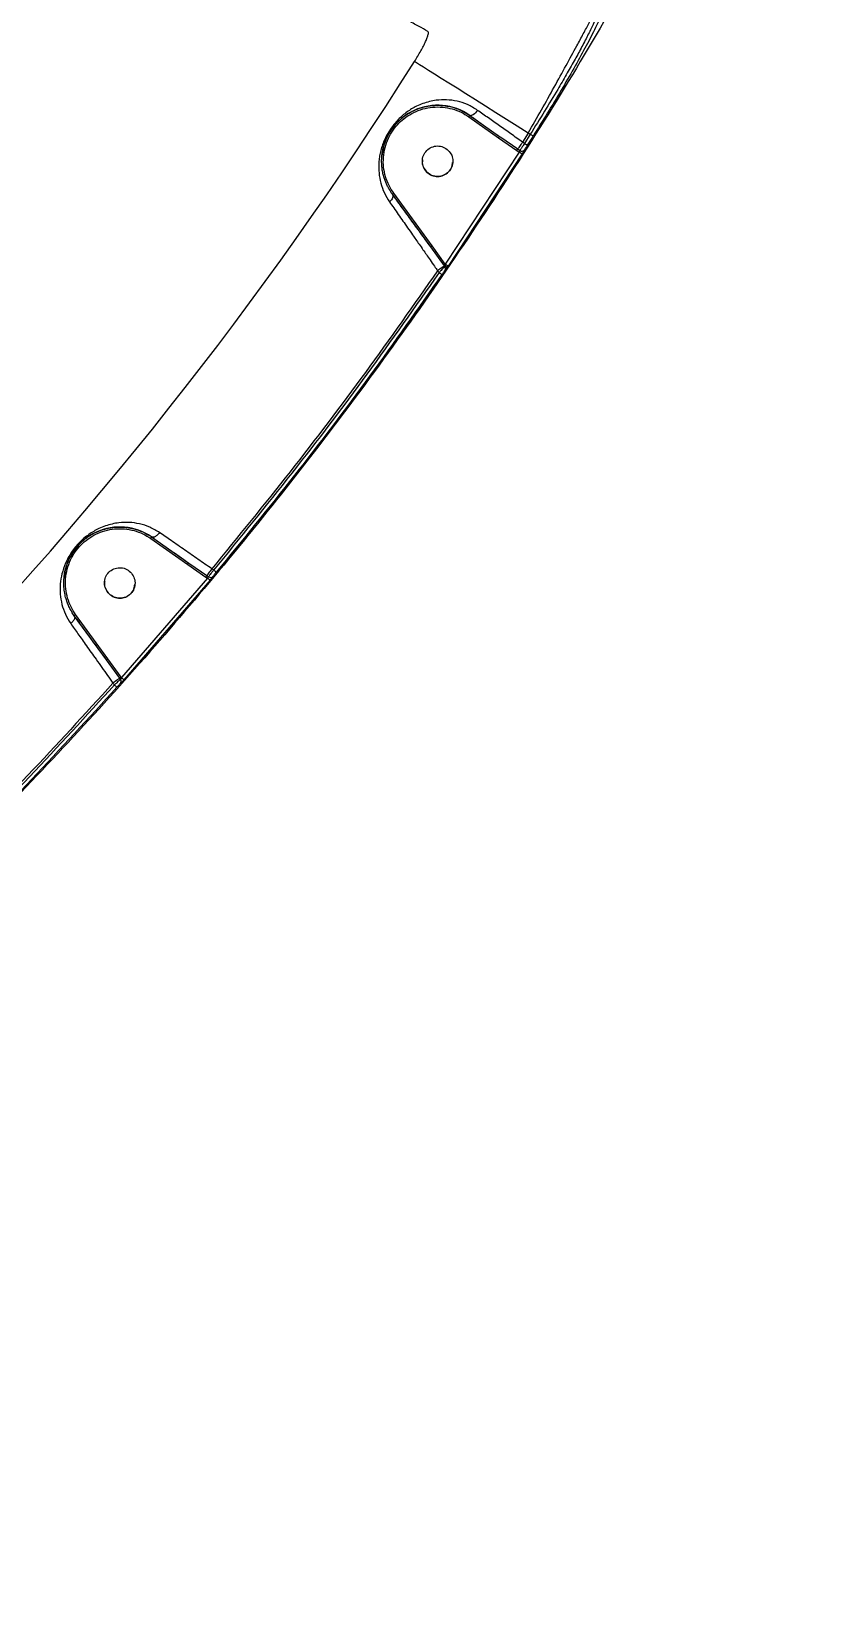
# Model space of a CAD drawing. Header units: millimetres. Extents: x -5713 to 5719, y -6024 to 5481.
# Drawn here: x 2044.4 to 2279.6, y 352.9 to 815.4 of the extents above; entities that cross this region are included whole.
import ezdxf

# ---------------------------------------------------------------- set-up
doc = ezdxf.new("R2010")
doc.units = ezdxf.units.MM
for name, color, linetype in [('DIKOM_ОБЪЕКТ', 7, 'Continuous'), ('DIKOM_РАЗМЕР_ЗОНА', 7, 'Continuous'), ('DIKOM_РАЗМЕР_ОБЪЕКТА', 7, 'Continuous')]:
    doc.layers.add(name, color=color, linetype=linetype)
doc.styles.add('style1', font='arial.ttf', dxfattribs={"width": 0.8})
doc.dimstyles.new('1-50', dxfattribs={"dimtxt": 300, "dimasz": 200, "dimexe": 100, "dimexo": 0, "dimgap": 100, "dimtad": 1, "dimdec": 0, "dimtxsty": 'style1', "dimcen": 0, "dimclrd": 7, "dimclre": 7, "dimadec": 1, "dimazin": 2, "dimtfac": 1, "dimtdec": 0, "dimtmove": 1, "dimatfit": 3, "dimfxl": 0, "dimlwd": 25, "dimlwe": 18, "dimarcsym": 0})

# ---------------------------------------------------------------- blocks, each defined once
blk = doc.blocks.new('*D16')
at = {"layer": 'Defpoints', "color": 0, "transparency": 16777216}
for p in [(2713.82, 2377.67), (-3598.04, -60.3), (-3598.04, -5183.86)]:
    blk.add_point(p, dxfattribs=at)
at = {"layer": 'DIKOM_РАЗМЕР_ОБЪЕКТА', "color": 7, "lineweight": 18, "transparency": 16777216}
for p, q in [((2713.82, 2377.67), (2713.82, -5283.86)), ((-3598.04, -60.3), (-3598.04, -5283.86))]:
    blk.add_line(p, q, dxfattribs=at)
at = {"layer": 'DIKOM_РАЗМЕР_ОБЪЕКТА', "color": 7, "lineweight": 25, "transparency": 16777216}
blk.add_line((2513.82, -5183.86), (-3398.04, -5183.86), dxfattribs=at)
at = {"layer": 'DIKOM_РАЗМЕР_ОБЪЕКТА', "color": 7, "transparency": 16777216}
for points in [[(-3398.04, -5150.53), (-3398.04, -5217.2), (-3598.04, -5183.86)], [(2513.82, -5150.53), (2513.82, -5217.2), (2713.82, -5183.86)]]:
    blk.add_solid(points, dxfattribs=at)
at = {"layer": 'DIKOM_РАЗМЕР_ОБЪЕКТА', "color": 0, "transparency": 16777216, "insert": (-444.93, -4930.59), "char_height": 300, "attachment_point": 5, "style": 'style1'}
blk.add_mtext('6300', dxfattribs=at)
blk = doc.blocks.new('*D15')
at = {"layer": 'Defpoints', "color": 0, "transparency": 16777216}
for p in [(-612.28, 3980.94), (4699.87, 3980.94), (684.19, -2271.39)]:
    blk.add_point(p, dxfattribs=at)
at = {"layer": 'DIKOM_РАЗМЕР_ОБЪЕКТА', "color": 7, "lineweight": 18, "transparency": 16777216}
for p, q in [((-612.28, 3980.94), (4799.87, 3980.94)), ((684.19, -2271.39), (4799.87, -2271.39))]:
    blk.add_line(p, q, dxfattribs=at)
at = {"layer": 'DIKOM_РАЗМЕР_ОБЪЕКТА', "color": 7, "lineweight": 25, "transparency": 16777216}
blk.add_line((4699.87, -2071.39), (4699.87, 3780.94), dxfattribs=at)
at = {"layer": 'DIKOM_РАЗМЕР_ОБЪЕКТА', "color": 7, "transparency": 16777216}
for points in [[(4666.54, 3780.94), (4733.21, 3780.94), (4699.87, 3980.94)], [(4666.54, -2071.39), (4733.21, -2071.39), (4699.87, -2271.39)]]:
    blk.add_solid(points, dxfattribs=at)
at = {"layer": 'DIKOM_РАЗМЕР_ОБЪЕКТА', "color": 0, "transparency": 16777216, "insert": (4446.7, 2209.88), "char_height": 300, "attachment_point": 5, "rotation": 90, "style": 'style1'}
blk.add_mtext('6250', dxfattribs=at)
blk = doc.blocks.new('*D14')
at = {"layer": 'Defpoints', "color": 0, "transparency": 16777216}
for p in [(3820.87, 1133.89), (-5713.04, -129.05), (3820.87, -5924.39)]:
    blk.add_point(p, dxfattribs=at)
at = {"layer": 'DIKOM_РАЗМЕР_ЗОНА', "color": 7, "lineweight": 18, "transparency": 16777216}
for p, q in [((3820.87, 1133.89), (3820.87, -6024.39)), ((-5713.04, -129.05), (-5713.04, -6024.39))]:
    blk.add_line(p, q, dxfattribs=at)
at = {"layer": 'DIKOM_РАЗМЕР_ЗОНА', "color": 7, "lineweight": 25, "transparency": 16777216}
blk.add_line((-5513.04, -5924.39), (3620.87, -5924.39), dxfattribs=at)
at = {"layer": 'DIKOM_РАЗМЕР_ЗОНА', "color": 7, "transparency": 16777216}
for points in [[(-5513.04, -5891.06), (-5513.04, -5957.73), (-5713.04, -5924.39)], [(3620.87, -5891.06), (3620.87, -5957.73), (3820.87, -5924.39)]]:
    blk.add_solid(points, dxfattribs=at)
at = {"layer": 'DIKOM_РАЗМЕР_ЗОНА', "color": 0, "transparency": 16777216, "insert": (-409.5, -5671.22), "char_height": 300, "attachment_point": 5, "style": 'style1'}
blk.add_mtext('9600', dxfattribs=at)
blk = doc.blocks.new('*D13')
at = {"layer": 'Defpoints', "color": 0, "transparency": 16777216}
for p in [(-612.24, 5480.95), (971.69, -4271.39), (5619.37, -4271.39)]:
    blk.add_point(p, dxfattribs=at)
at = {"layer": 'DIKOM_РАЗМЕР_ЗОНА', "color": 7, "lineweight": 18, "transparency": 16777216}
for p, q in [((-612.24, 5480.95), (5719.37, 5480.95)), ((971.69, -4271.39), (5719.37, -4271.39))]:
    blk.add_line(p, q, dxfattribs=at)
at = {"layer": 'DIKOM_РАЗМЕР_ЗОНА', "color": 7, "lineweight": 25, "transparency": 16777216}
blk.add_line((5619.37, 5280.95), (5619.37, -4071.39), dxfattribs=at)
at = {"layer": 'DIKOM_РАЗМЕР_ЗОНА', "color": 7, "transparency": 16777216}
for points in [[(5586.04, 5280.95), (5652.71, 5280.95), (5619.37, 5480.95)], [(5586.04, -4071.39), (5652.71, -4071.39), (5619.37, -4271.39)]]:
    blk.add_solid(points, dxfattribs=at)
at = {"layer": 'DIKOM_РАЗМЕР_ЗОНА', "color": 0, "transparency": 16777216, "insert": (5366.2, 2209.88), "char_height": 300, "attachment_point": 5, "rotation": 90, "style": 'style1'}
blk.add_mtext('9750', dxfattribs=at)

msp = doc.modelspace()

# ---------------------------------------------------------------- linework, layer by layer
at = {"layer": 'DIKOM_ОБЪЕКТ', "color": 7, "linetype": 'Continuous', "lineweight": 15}
for p, q in [((2173.32, 790.25), (2182.11, 784.07)), ((2173.6, 790.66), (2182.4, 784.48)), ((2182.11, 784.07), (2187.46, 780.37)), ((2182.4, 784.48), (2182.73, 784.25)), ((2182.73, 784.25), (2187.75, 780.77)), ((2190.83, 785.43), (2189.16, 782.79)), ((2189.7, 782.41), (2189.16, 782.79)), ((2191.41, 785.11), (2189.7, 782.41)), ((2192.26, 784.58), (2190.55, 781.87)), ((2191.41, 785.11), (2190.83, 785.43)), ((2188.19, 779.85), (2166.37, 746.83)), ((2189.03, 779.32), (2167.19, 746.26)), ((2187.46, 780.37), (2188.19, 779.85)), ((2187.75, 780.77), (2188.38, 780.32)), ((2150.78, 767.44), (2150.78, 767.44)), ((2162.08, 751.93), (2150.78, 767.44)), ((2162.49, 752.23), (2151.19, 767.73)), ((2166.11, 746.34), (2162.08, 751.93)), ((2166.37, 746.83), (2162.49, 752.23)), ((2164.53, 744.32), (2164.12, 744.89)), ((2166.25, 746.15), (2166.11, 746.34)), ((2166.37, 746.83), (2166.32, 746.49)), ((2079.85, 666.4), (2079.84, 666.4)), ((2079.84, 666.4), (2090.78, 658.72)), ((2079.56, 665.99), (2090.49, 658.31)), ((2090.49, 658.31), (2095.86, 654.6)), ((2090.78, 658.72), (2091.12, 658.49)), ((2091.12, 658.49), (2096.14, 655)), ((2098.1, 656.64), (2097.56, 657.02)), ((2096.27, 654.3), (2070.92, 624.95)), ((2097.04, 653.66), (2071.66, 624.28)), ((2095.86, 654.6), (2096.27, 654.3)), ((2096.14, 655), (2096.62, 654.66)), ((2057.05, 643.2), (2057.05, 643.2)), ((2066.55, 630.16), (2057.05, 643.2)), ((2066.96, 630.45), (2057.45, 643.5)), ((2070.44, 624.77), (2066.55, 630.16)), ((2070.84, 625.06), (2066.96, 630.45)), ((2070.68, 624.44), (2070.44, 624.77)), ((2070.92, 624.95), (2070.84, 625.06)), ((2068.85, 622.77), (2068.45, 623.31))]:
    msp.add_line(p, q, dxfattribs=at)
at = {"layer": 'DIKOM_ОБЪЕКТ', "color": 7, "linetype": 'Continuous', "lineweight": 15, "flags": 128}
for points in [[(2190.83, 785.43), (2187.61, 787.47), (2184.41, 789.48), (2181.27, 791.46), (2178.22, 793.39), (2175.28, 795.24), (2172.48, 797), (2169.86, 798.66), (2167.42, 800.19), (2165.2, 801.59), (2163.21, 802.85), (2161.47, 803.94), (2160, 804.87), (2158.81, 805.62), (2157.91, 806.18), (2157.32, 806.56)], [(2175.9, 792.16), (2175.6, 791.77), (2175.28, 791.41), (2174.95, 791.1), (2174.63, 790.86), (2174.32, 790.69), (2174.04, 790.59), (2173.79, 790.58), (2173.6, 790.66)], [(2173.32, 790.25), (2173.37, 790.33), (2173.43, 790.41), (2173.47, 790.48), (2173.52, 790.54), (2173.55, 790.59), (2173.58, 790.63), (2173.6, 790.65), (2173.6, 790.66)], [(2182.11, 784.07), (2182.17, 784.15), (2182.22, 784.23), (2182.27, 784.3), (2182.32, 784.36), (2182.35, 784.41), (2182.38, 784.45), (2182.39, 784.47), (2182.4, 784.48)], [(2189.16, 782.79), (2188.91, 782.43), (2188.67, 782.08), (2188.44, 781.76), (2188.23, 781.47), (2188.06, 781.21), (2187.91, 781.01), (2187.81, 780.86), (2187.75, 780.77)], [(2190.55, 781.87), (2190.52, 781.89), (2190.47, 781.92), (2190.39, 781.97), (2190.29, 782.04), (2190.16, 782.12), (2190.02, 782.21), (2189.86, 782.31), (2189.7, 782.41)], [(2192.26, 784.58), (2192.23, 784.59), (2192.18, 784.63), (2192.1, 784.68), (2192, 784.74), (2191.87, 784.82), (2191.73, 784.91), (2191.57, 785.01), (2191.41, 785.11)], [(2187.46, 780.37), (2187.51, 780.44), (2187.56, 780.51), (2187.61, 780.57), (2187.65, 780.63), (2187.68, 780.68), (2187.71, 780.72), (2187.73, 780.75), (2187.75, 780.77)], [(2189.03, 779.32), (2189.01, 779.33), (2188.96, 779.36), (2188.88, 779.41), (2188.78, 779.48), (2188.65, 779.56), (2188.51, 779.65), (2188.35, 779.75), (2188.19, 779.85)], [(2150.78, 767.44), (2150.89, 767.23), (2150.94, 766.98), (2150.92, 766.7), (2150.84, 766.39), (2150.7, 766.08), (2150.5, 765.76), (2150.25, 765.45), (2149.96, 765.16)], [(2151.19, 767.73), (2151.11, 767.68), (2151.03, 767.62), (2150.96, 767.57), (2150.9, 767.53), (2150.85, 767.49), (2150.82, 767.46), (2150.79, 767.44), (2150.78, 767.44)], [(2162.08, 751.93), (2162.09, 751.94), (2162.11, 751.95), (2162.15, 751.98), (2162.2, 752.02), (2162.26, 752.06), (2162.33, 752.11), (2162.41, 752.17), (2162.49, 752.23)], [(2166.11, 746.34), (2166.03, 746.28), (2165.88, 746.17), (2165.68, 746.02), (2165.43, 745.84), (2165.14, 745.63), (2164.82, 745.39), (2164.48, 745.15), (2164.12, 744.89)], [(2166.32, 746.49), (2166.28, 746.46), (2166.25, 746.44), (2166.21, 746.41), (2166.18, 746.39), (2166.16, 746.37), (2166.14, 746.36), (2166.12, 746.35), (2166.11, 746.34)], [(2166.76, 745.65), (2166.79, 745.72), (2166.79, 745.81), (2166.77, 745.92), (2166.72, 746.03), (2166.65, 746.14), (2166.56, 746.26), (2166.45, 746.38), (2166.32, 746.49)], [(2167.19, 746.26), (2167.17, 746.28), (2167.12, 746.31), (2167.04, 746.37), (2166.94, 746.44), (2166.82, 746.52), (2166.68, 746.62), (2166.53, 746.72), (2166.37, 746.83)], [(2165.36, 743.76), (2165.34, 743.77), (2165.29, 743.81), (2165.21, 743.86), (2165.1, 743.93), (2164.98, 744.02), (2164.84, 744.11), (2164.69, 744.22), (2164.53, 744.32)], [(2090.49, 658.31), (2090.55, 658.39), (2090.6, 658.47), (2090.65, 658.54), (2090.7, 658.6), (2090.73, 658.65), (2090.76, 658.69), (2090.78, 658.71), (2090.78, 658.72)], [(2097.56, 657.02), (2097.31, 656.66), (2097.06, 656.31), (2096.83, 655.99), (2096.63, 655.7), (2096.45, 655.44), (2096.31, 655.24), (2096.2, 655.09), (2096.14, 655)], [(2095.86, 654.6), (2095.91, 654.67), (2095.95, 654.74), (2096, 654.8), (2096.04, 654.86), (2096.08, 654.91), (2096.11, 654.95), (2096.13, 654.98), (2096.14, 655)], [(2097.04, 653.66), (2097.02, 653.68), (2096.97, 653.72), (2096.9, 653.78), (2096.81, 653.86), (2096.69, 653.95), (2096.56, 654.06), (2096.42, 654.18), (2096.27, 654.3)], [(2098.87, 656), (2098.85, 656.01), (2098.8, 656.05), (2098.73, 656.11), (2098.63, 656.19), (2098.52, 656.29), (2098.38, 656.4), (2098.24, 656.51), (2098.1, 656.64)], [(2066.96, 630.45), (2066.88, 630.4), (2066.8, 630.34), (2066.73, 630.29), (2066.67, 630.24), (2066.62, 630.21), (2066.58, 630.18), (2066.56, 630.16), (2066.55, 630.16)], [(2070.44, 624.77), (2070.35, 624.7), (2070.2, 624.59), (2070, 624.45), (2069.75, 624.26), (2069.46, 624.05), (2069.14, 623.82), (2068.8, 623.57), (2068.45, 623.31)], [(2070.44, 624.77), (2070.46, 624.78), (2070.49, 624.8), (2070.53, 624.83), (2070.58, 624.87), (2070.64, 624.91), (2070.7, 624.95), (2070.77, 625), (2070.84, 625.06)], [(2071.66, 624.28), (2071.65, 624.3), (2071.6, 624.34), (2071.53, 624.4), (2071.44, 624.48), (2071.33, 624.58), (2071.2, 624.7), (2071.06, 624.82), (2070.92, 624.95)], [(2069.59, 622.1), (2069.57, 622.12), (2069.52, 622.16), (2069.45, 622.22), (2069.36, 622.31), (2069.25, 622.41), (2069.12, 622.52), (2068.99, 622.64), (2068.85, 622.77)]]:
    msp.add_lwpolyline(points, dxfattribs=at)
at = {"layer": 'DIKOM_ОБЪЕКТ', "color": 7, "linetype": 'Continuous', "lineweight": 15}
for centre, radius, start, end in [((1168.94, 1429.62), 1168.37, 303.22698, 327.77302), ((2164.12, 777.16), 16.5, 54.9212, 174.6099), ((2188.96, 781.14), 1, 235.0278, 326.7142), ((2165.45, 745.56), 0.995, 326.1695, 36.5255), ((2070.44, 652.84), 16.5, 55.2628, 174.6099), ((2097.2, 655.48), 0.999, 234.8406, 319.42), ((2069.88, 623.84), 0.997, 318.8777, 36.3411)]:
    msp.add_arc(centre, radius, start, end, dxfattribs=at)
for points, knots in [([(2161.25, 815.43), (2160.38, 815.91), (2158.65, 816.87), (2155.22, 818.75), (2151.22, 820.95), (2146.6, 823.49), (2141.85, 826.1), (2137.14, 828.69), (2132.63, 831.17), (2127.84, 833.8), (2122.78, 836.58), (2117.45, 839.51), (2111.86, 842.58), (2104.36, 846.71), (2094.65, 852.04), (2082.39, 858.78), (2069.49, 865.86), (2057.89, 872.23), (2047.95, 877.69), (2039.86, 882.13), (2031.63, 886.64), (2023.27, 891.23), (2014.79, 895.87), (2006.22, 900.58), (1996.77, 905.76), (1986.42, 911.43), (1975.14, 917.6), (1963.78, 923.82), (1952.35, 930.08), (1940.88, 936.36), (1929.16, 942.77), (1917.2, 949.31), (1905.01, 955.97), (1892.84, 962.62), (1880.7, 969.25), (1868.6, 975.84), (1855.52, 982.98), (1841.45, 990.65), (1826.42, 998.83), (1811.53, 1006.93), (1796.81, 1014.93), (1780.86, 1023.59), (1763.7, 1032.89), (1745.42, 1042.79), (1727.44, 1052.51), (1715.74, 1058.82), (1709.91, 1061.97)], [0, 0, 0, 0, 0.025176, 0.050246, 0.075209, 0.100066, 0.124817, 0.142987, 0.161064, 0.179046, 0.196935, 0.21473, 0.232431, 0.250038, 0.282696, 0.314938, 0.346764, 0.378175, 0.395939, 0.413567, 0.43106, 0.448418, 0.465639, 0.482725, 0.499676, 0.521074, 0.542261, 0.563236, 0.583999, 0.604551, 0.624891, 0.646178, 0.667264, 0.688149, 0.708834, 0.729318, 0.749601, 0.775048, 0.800265, 0.825253, 0.850012, 0.874541, 0.906095, 0.937523, 0.968825, 1, 1, 1, 1]), ([(2226.74, 842.13), (2220.73, 831.53), (2208.72, 810.33), (2189.49, 779.24), (2169.39, 748.71), (2148.37, 718.81), (2126.58, 689.73), (2104.07, 661.48), (2080.88, 634.08), (2056.88, 607.38), (2031.95, 581.24), (2006.09, 555.71), (1979.32, 530.83), (1951.8, 506.77), (1923.57, 483.54), (1894.83, 461.32), (1865.61, 440.08), (1835.94, 419.87), (1805.72, 400.48), (1785.11, 388.32), (1774.81, 382.24)], [0, 0, 0, 0, 0.056, 0.112, 0.168, 0.224, 0.28, 0.335, 0.39, 0.445, 0.5, 0.556, 0.612, 0.668, 0.724, 0.78, 0.835, 0.89, 0.945, 1, 1, 1, 1]), ([(2190.83, 785.43), (2192.14, 787.74), (2194.75, 792.33), (2198.51, 799.05), (2202.02, 805.41), (2204.86, 810.62), (2207.1, 814.78), (2208.84, 818.06), (2210.6, 821.45), (2212.28, 824.79), (2213.06, 826.46), (2213.45, 827.31)], [0, 0, 0, 0, 0.126276, 0.251674, 0.376196, 0.499845, 0.582398, 0.665778, 0.749984, 0.872678, 1, 1, 1, 1]), ([(2213.45, 827.31), (2213.34, 826.71), (2213.11, 825.5), (2212.35, 823.17), (2211.31, 820.51), (2209.96, 817.51), (2208.34, 814.18), (2206.46, 810.57), (2204.36, 806.72), (2202.05, 802.65), (2199.17, 797.72), (2195.62, 791.83), (2192.84, 787.38), (2191.41, 785.11)], [0, 0, 0, 0, 0.083544, 0.167167, 0.250897, 0.332619, 0.415877, 0.500696, 0.581481, 0.664723, 0.750438, 0.872459, 1, 1, 1, 1]), ([(2214.77, 827.65), (2214.57, 826.7), (2214.17, 824.78), (2212.61, 820.77), (2210.43, 816.03), (2207.63, 810.59), (2204.3, 804.57), (2200.57, 798.13), (2196.52, 791.4), (2193.68, 786.85), (2192.26, 784.58)], [0, 0, 0, 0, 0.125348, 0.250861, 0.375343, 0.500625, 0.625194, 0.75033, 0.875062, 1, 1, 1, 1]), ([(2157.32, 806.56), (2157.96, 807.61), (2158.92, 809.19), (2159.96, 811.15), (2160.61, 812.49), (2161.09, 813.64), (2161.37, 814.55), (2161.45, 815.19), (2161.32, 815.35), (2161.25, 815.43)], [0, 0, 0, 0, 0.249323, 0.374052, 0.499433, 0.624168, 0.749291, 0.874468, 1, 1, 1, 1]), ([(2175.9, 792.16), (2174.92, 792.77), (2172.96, 793.98), (2169.84, 794.94), (2166.74, 795.35), (2164.03, 795.22), (2161.71, 794.78), (2159.78, 794.19), (2158.03, 793.45), (2156.49, 792.61), (2155.11, 791.7), (2153.79, 790.67), (2152.48, 789.45), (2151.26, 788.08), (2150.14, 786.56), (2149.15, 784.94), (2148.35, 783.28), (2147.72, 781.59), (2147.26, 779.96), (2146.95, 778.32), (2146.73, 776.22), (2146.77, 773.65), (2147.32, 770.69), (2148.31, 767.81), (2149.41, 766.04), (2149.96, 765.16)], [0, 0, 0, 0, 0.062911, 0.125153, 0.187762, 0.250058, 0.291837, 0.333843, 0.375054, 0.407214, 0.437633, 0.470089, 0.500295, 0.532372, 0.563122, 0.593858, 0.625702, 0.656008, 0.688573, 0.718913, 0.751073, 0.813082, 0.875613, 0.937669, 1, 1, 1, 1]), ([(2147.62, 777.53), (2147.65, 777.99), (2147.69, 778.91), (2147.91, 780.37), (2148.28, 781.86), (2148.81, 783.39), (2149.53, 784.93), (2150.46, 786.47), (2151.36, 787.64), (2152.12, 788.49), (2152.88, 789.25), (2153.88, 790.12), (2155.09, 791), (2156.35, 791.73), (2157.33, 792.2), (2158.07, 792.51), (2158.57, 792.7), (2159.06, 792.86), (2159.58, 793.02), (2159.98, 793.13), (2160.39, 793.23), (2160.89, 793.34), (2161.54, 793.46), (2162.19, 793.55), (2163.18, 793.64), (2164.55, 793.68), (2166.37, 793.54), (2168.48, 793.12), (2170.94, 792.31), (2172.71, 791.21), (2173.6, 790.66)], [0, 0, 0, 0, 0.041451, 0.083247, 0.12781, 0.167063, 0.208904, 0.250684, 0.292284, 0.312711, 0.334218, 0.373206, 0.417583, 0.459263, 0.500727, 0.516466, 0.533349, 0.549395, 0.565488, 0.583906, 0.588222, 0.605575, 0.631756, 0.65112, 0.667119, 0.724897, 0.779229, 0.833449, 0.916333, 1, 1, 1, 1]), ([(2151.19, 767.73), (2150.7, 768.48), (2149.7, 769.99), (2148.7, 772.6), (2148.13, 775.41), (2148.07, 778.34), (2148.55, 781.22), (2149.53, 783.93), (2150.92, 786.34), (2152.66, 788.42), (2154.71, 790.19), (2157.1, 791.63), (2159.78, 792.65), (2162.66, 793.18), (2165.58, 793.18), (2168.41, 792.65), (2171.03, 791.7), (2172.57, 790.72), (2173.32, 790.25)], [0, 0, 0, 0, 0.059103, 0.121025, 0.184979, 0.25, 0.315021, 0.378975, 0.440897, 0.5, 0.559103, 0.621025, 0.684979, 0.75, 0.815021, 0.878975, 0.940897, 1, 1, 1, 1]), ([(2189.16, 782.79), (2188.02, 783.59), (2185.74, 785.21), (2182.36, 787.59), (2179.05, 789.93), (2176.95, 791.42), (2175.9, 792.16)], [0, 0, 0, 0, 0.250642, 0.501282, 0.750688, 1, 1, 1, 1]), ([(2173.6, 790.66), (2175.03, 789.66), (2177.88, 787.66), (2180.89, 785.54), (2182.4, 784.48)], [0, 0, 0, 0, 0.50121, 1, 1, 1, 1]), ([(2189.7, 782.41), (2189.57, 782.21), (2189.35, 781.87), (2189.05, 781.41), (2188.82, 781.05), (2188.63, 780.74), (2188.46, 780.47), (2188.41, 780.38), (2188.38, 780.32)], [0, 0, 0, 0, 0.206158, 0.342196, 0.499989, 0.652771, 0.787146, 1, 1, 1, 1]), ([(2190.55, 781.87), (2190.45, 781.72), (2190.27, 781.43), (2190.03, 781.03), (2189.85, 780.72), (2189.81, 780.64), (2189.79, 780.59)], [0, 0, 0, 0, 0.249999, 0.499987, 0.749751, 1, 1, 1, 1]), ([(2150.78, 767.44), (2150.58, 767.73), (2150.16, 768.34), (2149.62, 769.27), (2149.14, 770.22), (2148.71, 771.22), (2148.33, 772.33), (2148, 773.55), (2147.76, 774.86), (2147.63, 776.18), (2147.62, 777.08), (2147.62, 777.53)], [0, 0, 0, 0, 0.095533, 0.197233, 0.294119, 0.390774, 0.499748, 0.625268, 0.750778, 0.875539, 1, 1, 1, 1]), ([(2159.71, 777.57), (2159.67, 777.42), (2159.51, 776.7), (2159.88, 775.32), (2160.6, 774.41), (2160.97, 773.95)], [0, 0, 0, 0, 0.115277, 0.557639, 1, 1, 1, 1]), ([(2188.38, 780.32), (2188.38, 780.31), (2188.38, 780.29), (2188.36, 780.22), (2188.33, 780.15), (2188.3, 780.07), (2188.25, 779.97), (2188.21, 779.9), (2188.19, 779.85)], [0, 0, 0, 0, 0.209057, 0.344382, 0.500031, 0.655949, 0.791353, 1, 1, 1, 1]), ([(2189.79, 780.59), (2189.77, 780.55), (2189.73, 780.46), (2189.55, 780.16), (2189.32, 779.76), (2189.13, 779.47), (2189.03, 779.32)], [0, 0, 0, 0, 0.250252, 0.500015, 0.750002, 1, 1, 1, 1]), ([(2160.97, 773.95), (2161.43, 773.58), (2162.37, 772.85), (2164.17, 772.55), (2165.93, 772.9), (2167.4, 773.92), (2168.36, 775.29), (2168.48, 776.31), (2168.53, 776.75)], [0, 0, 0, 0, 0.174234, 0.348468, 0.522702, 0.696936, 0.87117, 1, 1, 1, 1]), ([(2168.53, 776.75), (2168.48, 776.31), (2168.36, 775.29), (2167.4, 773.92), (2165.93, 772.9), (2164.17, 772.55), (2162.37, 772.85), (2161.43, 773.58), (2160.97, 773.95)], [0, 0, 0, 0, 0.12883, 0.303064, 0.477298, 0.651532, 0.825766, 1, 1, 1, 1]), ([(2149.96, 765.16), (2150.37, 764.57), (2151.2, 763.37), (2152.52, 761.5), (2153.87, 759.55), (2155.28, 757.53), (2156.55, 755.72), (2157.69, 754.08), (2158.71, 752.64), (2159.76, 751.14), (2160.84, 749.59), (2161.97, 747.96), (2163.08, 746.38), (2163.82, 745.32), (2164.12, 744.89)], [0, 0, 0, 0, 0.096926, 0.198555, 0.297857, 0.396517, 0.502147, 0.564653, 0.633956, 0.71006, 0.778232, 0.8524, 0.939303, 1, 1, 1, 1]), ([(2162.08, 751.93), (2161.09, 753.3), (2159.09, 756.04), (2156.19, 760.02), (2153.38, 763.87), (2151.65, 766.25), (2150.78, 767.44)], [0, 0, 0, 0, 0.248538, 0.499177, 0.749392, 1, 1, 1, 1]), ([(2164.12, 744.89), (2157.08, 734.86), (2143.01, 714.8), (2120.81, 685.49), (2105.31, 666.51), (2097.56, 657.02)], [0, 0, 0, 0, 0.333385, 0.666615, 1, 1, 1, 1]), ([(2166.25, 746.15), (2166.19, 746.1), (2166.08, 745.99), (2165.66, 745.56), (2165.13, 744.98), (2164.73, 744.54), (2164.53, 744.32)], [0, 0, 0, 0, 0.243041, 0.499865, 0.749769, 1, 1, 1, 1]), ([(2166.28, 745.01), (2166.24, 744.97), (2166.18, 744.9), (2165.95, 744.59), (2165.67, 744.2), (2165.46, 743.91), (2165.36, 743.76)], [0, 0, 0, 0, 0.24979, 0.499674, 0.749633, 1, 1, 1, 1]), ([(2166.32, 746.49), (2166.31, 746.45), (2166.3, 746.37), (2166.28, 746.27), (2166.26, 746.19), (2166.25, 746.17), (2166.25, 746.15)], [0, 0, 0, 0, 0.268196, 0.500565, 0.762299, 1, 1, 1, 1]), ([(2166.76, 745.65), (2166.7, 745.56), (2166.59, 745.4), (2166.44, 745.21), (2166.33, 745.07), (2166.3, 745.03), (2166.28, 745.01)], [0, 0, 0, 0, 0.251889, 0.50042, 0.751071, 1, 1, 1, 1]), ([(2167.19, 746.26), (2167.12, 746.16), (2166.97, 745.94), (2166.83, 745.74), (2166.76, 745.65)], [0, 0, 0, 0, 0.502316, 1, 1, 1, 1]), ([(2164.53, 744.32), (2157.51, 734.31), (2143.46, 714.3), (2121.3, 685.05), (2105.83, 666.11), (2098.1, 656.64)], [0, 0, 0, 0, 0.333385, 0.666615, 1, 1, 1, 1]), ([(2082.17, 667.7), (2081.22, 668.28), (2079.31, 669.43), (2076.28, 670.35), (2073.24, 670.77), (2070.55, 670.67), (2068.21, 670.26), (2066.23, 669.69), (2064.42, 668.95), (2062.8, 668.1), (2061.33, 667.16), (2059.91, 666.06), (2058.53, 664.78), (2057.27, 663.36), (2056.16, 661.84), (2055.21, 660.27), (2054.2, 658.18), (2053.33, 655.58), (2052.84, 652.53), (2052.84, 649.51), (2053.33, 646.53), (2054.31, 643.6), (2055.44, 641.78), (2056, 640.87)], [0, 0, 0, 0, 0.062898, 0.125498, 0.187676, 0.250382, 0.292228, 0.334301, 0.375421, 0.407858, 0.438105, 0.470526, 0.501124, 0.532383, 0.564078, 0.594254, 0.626553, 0.688845, 0.750575, 0.812925, 0.875078, 0.937509, 1, 1, 1, 1]), ([(2054.04, 654.39), (2054.06, 654.69), (2054.13, 655.58), (2054.46, 657.06), (2054.99, 658.73), (2055.69, 660.28), (2056.51, 661.74), (2057.54, 663.18), (2058.61, 664.37), (2059.6, 665.3), (2060.48, 666.01), (2061.34, 666.62), (2062.21, 667.15), (2063.09, 667.62), (2064.02, 668.05), (2065.01, 668.43), (2066.05, 668.76), (2067.11, 669.01), (2068.18, 669.2), (2069.28, 669.31), (2070.38, 669.35), (2071.46, 669.32), (2072.51, 669.22), (2073.56, 669.05), (2075.15, 668.69), (2077.28, 667.98), (2078.99, 666.93), (2079.85, 666.4)], [0, 0, 0, 0, 0.02916, 0.085236, 0.139562, 0.182529, 0.225257, 0.268479, 0.31161, 0.340005, 0.36869, 0.398153, 0.424315, 0.452982, 0.484237, 0.515442, 0.550927, 0.586309, 0.619663, 0.65599, 0.693882, 0.726125, 0.760696, 0.795631, 0.827647, 0.913665, 1, 1, 1, 1]), ([(2057.45, 643.5), (2056.97, 644.24), (2055.99, 645.76), (2055, 648.36), (2054.44, 651.16), (2054.4, 654.07), (2054.89, 656.94), (2055.86, 659.63), (2057.25, 662.03), (2058.98, 664.11), (2061.02, 665.87), (2063.4, 667.3), (2066.07, 668.32), (2068.93, 668.86), (2071.84, 668.87), (2074.65, 668.36), (2077.27, 667.42), (2078.81, 666.46), (2079.56, 665.99)], [0, 0, 0, 0, 0.059133, 0.121061, 0.185002, 0.25, 0.314998, 0.378939, 0.440867, 0.5, 0.559133, 0.621061, 0.685002, 0.75, 0.814998, 0.878939, 0.940867, 1, 1, 1, 1]), ([(2079.84, 666.4), (2081.6, 665.17), (2085.1, 662.71), (2088.89, 660.05), (2090.78, 658.72)], [0, 0, 0, 0, 0.502285, 1, 1, 1, 1]), ([(2082.17, 667.7), (2082.05, 667.54), (2081.8, 667.22), (2081.39, 666.84), (2080.99, 666.55), (2080.56, 666.33), (2080.15, 666.25), (2079.93, 666.36), (2079.85, 666.4)], [0, 0, 0, 0, 0.159977, 0.318014, 0.468336, 0.606372, 0.835003, 1, 1, 1, 1]), ([(2097.56, 657.02), (2096.89, 657.48), (2095.55, 658.41), (2093.56, 659.79), (2091.59, 661.16), (2088.89, 663.03), (2085.69, 665.26), (2083.29, 666.93), (2082.17, 667.7)], [0, 0, 0, 0, 0.125294, 0.250588, 0.375058, 0.499421, 0.76698, 1, 1, 1, 1]), ([(2057.05, 643.2), (2056.78, 643.59), (2056.24, 644.39), (2055.59, 645.62), (2055.03, 646.89), (2054.56, 648.27), (2054.18, 649.88), (2053.96, 651.62), (2053.91, 653.15), (2054.01, 654.07), (2054.04, 654.39)], [0, 0, 0, 0, 0.111647, 0.229929, 0.339687, 0.459687, 0.601053, 0.765033, 0.917907, 1, 1, 1, 1]), ([(2066.03, 653.25), (2065.99, 653.1), (2065.83, 652.38), (2066.2, 651.01), (2066.93, 650.09), (2067.29, 649.63)], [0, 0, 0, 0, 0.115277, 0.557639, 1, 1, 1, 1]), ([(2067.29, 649.63), (2067.76, 649.27), (2068.69, 648.54), (2070.49, 648.23), (2072.25, 648.59), (2073.72, 649.61), (2074.69, 650.97), (2074.81, 652), (2074.86, 652.43)], [0, 0, 0, 0, 0.174234, 0.348468, 0.522702, 0.696936, 0.87117, 1, 1, 1, 1]), ([(2074.86, 652.43), (2074.81, 652), (2074.69, 650.97), (2073.72, 649.61), (2072.25, 648.59), (2070.49, 648.23), (2068.69, 648.54), (2067.76, 649.27), (2067.29, 649.63)], [0, 0, 0, 0, 0.12883, 0.303064, 0.477298, 0.651532, 0.825766, 1, 1, 1, 1]), ([(2096.62, 654.66), (2096.61, 654.65), (2096.6, 654.62), (2096.52, 654.53), (2096.41, 654.42), (2096.32, 654.34), (2096.27, 654.3)], [0, 0, 0, 0, 0.247614, 0.499903, 0.732583, 1, 1, 1, 1]), ([(2098.1, 656.64), (2097.91, 656.39), (2097.55, 655.93), (2097.09, 655.32), (2096.75, 654.86), (2096.66, 654.73), (2096.62, 654.66)], [0, 0, 0, 0, 0.263833, 0.499942, 0.750707, 1, 1, 1, 1]), ([(2097.96, 654.83), (2097.93, 654.79), (2097.88, 654.71), (2097.67, 654.43), (2097.38, 654.07), (2097.15, 653.8), (2097.04, 653.66)], [0, 0, 0, 0, 0.250094, 0.500042, 0.750003, 1, 1, 1, 1]), ([(2098.87, 656), (2098.75, 655.86), (2098.53, 655.59), (2098.24, 655.23), (2098.03, 654.95), (2097.98, 654.87), (2097.96, 654.83)], [0, 0, 0, 0, 0.249996, 0.499956, 0.749905, 1, 1, 1, 1]), ([(2057.05, 643.2), (2057.1, 643.11), (2057.21, 642.89), (2057.18, 642.48), (2057.01, 642.05), (2056.77, 641.66), (2056.44, 641.25), (2056.15, 640.99), (2056, 640.87)], [0, 0, 0, 0, 0.165341, 0.39341, 0.530831, 0.680684, 0.838845, 1, 1, 1, 1]), ([(2066.55, 630.16), (2065.45, 631.68), (2063.23, 634.72), (2060.02, 639.12), (2058.04, 641.84), (2057.05, 643.2)], [0, 0, 0, 0, 0.332327, 0.66597, 1, 1, 1, 1]), ([(2056, 640.87), (2056.34, 640.39), (2057.03, 639.41), (2058.14, 637.84), (2059.35, 636.15), (2060.64, 634.32), (2062.02, 632.37), (2063.55, 630.22), (2065.15, 627.96), (2066.82, 625.61), (2067.9, 624.08), (2068.45, 623.31)], [0, 0, 0, 0, 0.089445, 0.184381, 0.284814, 0.390745, 0.502179, 0.615678, 0.750527, 0.875252, 1, 1, 1, 1]), ([(2070.92, 624.95), (2070.89, 624.88), (2070.85, 624.76), (2070.79, 624.63), (2070.75, 624.54), (2070.72, 624.49), (2070.69, 624.45), (2070.69, 624.44), (2070.68, 624.44)], [0, 0, 0, 0, 0.280583, 0.499719, 0.634396, 0.761769, 0.883137, 1, 1, 1, 1]), ([(2068.45, 623.31), (2060.15, 614.22), (2043.55, 596.04), (2017.66, 569.7), (1999.77, 552.78), (1990.83, 544.33)], [0, 0, 0, 0, 0.333385, 0.666615, 1, 1, 1, 1]), ([(2068.85, 622.77), (2060.56, 613.7), (2043.99, 595.55), (2018.15, 569.26), (2000.31, 552.38), (1991.38, 543.94)], [0, 0, 0, 0, 0.333385, 0.666615, 1, 1, 1, 1]), ([(2070.68, 624.44), (2070.62, 624.39), (2070.5, 624.29), (2070.07, 623.91), (2069.51, 623.39), (2069.08, 622.99), (2068.85, 622.77)], [0, 0, 0, 0, 0.244791, 0.499963, 0.725355, 1, 1, 1, 1]), ([(2070.63, 623.19), (2070.59, 623.16), (2070.52, 623.1), (2070.27, 622.84), (2069.95, 622.5), (2069.71, 622.23), (2069.59, 622.1)], [0, 0, 0, 0, 0.249939, 0.499891, 0.749494, 1, 1, 1, 1]), ([(2071.66, 624.28), (2071.55, 624.15), (2071.31, 623.88), (2070.99, 623.54), (2070.74, 623.28), (2070.66, 623.22), (2070.63, 623.19)], [0, 0, 0, 0, 0.250515, 0.500113, 0.750065, 1, 1, 1, 1])]:
    msp.add_open_spline(points, degree=3, knots=knots, dxfattribs=at)
for points in [[(2160.97, 773.95), (2160.59, 774.41), (2159.85, 775.33), (2159.51, 777.12), (2159.84, 778.88), (2160.83, 780.39), (2162.32, 781.41), (2164.07, 781.77), (2165.87, 781.46), (2166.81, 780.73), (2167.27, 780.37)], [(2167.27, 780.37), (2167.65, 779.9), (2168.39, 778.98), (2168.73, 777.19), (2168.4, 775.43), (2167.41, 773.92), (2165.92, 772.9), (2164.17, 772.54), (2162.37, 772.85), (2161.43, 773.58), (2160.97, 773.95)], [(2165.36, 743.76), (2158.33, 733.74), (2144.27, 713.71), (2122.09, 684.43), (2106.61, 665.48), (2098.87, 656)], [(2079.56, 665.99), (2079.59, 666.04), (2079.67, 666.15), (2079.76, 666.29), (2079.83, 666.38), (2079.84, 666.39), (2079.84, 666.4)], [(2067.29, 649.63), (2066.92, 650.09), (2066.17, 651.01), (2065.83, 652.81), (2066.16, 654.57), (2067.15, 656.08), (2068.64, 657.09), (2070.4, 657.45), (2072.19, 657.14), (2073.13, 656.41), (2073.6, 656.05)], [(2073.6, 656.05), (2073.97, 655.59), (2074.71, 654.67), (2075.05, 652.88), (2074.72, 651.11), (2073.74, 649.6), (2072.24, 648.59), (2070.49, 648.23), (2068.69, 648.54), (2067.76, 649.27), (2067.29, 649.63)], [(2057.45, 643.5), (2057.4, 643.46), (2057.29, 643.38), (2057.16, 643.28), (2057.07, 643.22), (2057.05, 643.21), (2057.05, 643.2)], [(2069.59, 622.1), (2061.3, 613.02), (2044.72, 594.87), (2018.86, 568.55), (2000.99, 551.65), (1992.06, 543.21)]]:
    msp.add_open_spline(points, degree=3, dxfattribs=at)

# ---------------------------------------------------------------- dimensions: what is measured, and where the dimension line sits
at = {"layer": 'DIKOM_РАЗМЕР_ЗОНА'}
dim = msp.add_linear_dim(base=(5619.37, -4271.39), p1=(-612.24, 5480.95), p2=(971.69, -4271.39), angle=90, text='9750', dimstyle='1-50', override={"dimscale": 1, "dimtix": 0, "dimtofl": 1, "dimtmove": 1, "dimatfit": 3}, dxfattribs=at)
dim.commit()
dim.dimension.update_dxf_attribs({"geometry": '*D13', "text_midpoint": (5619.37, 2209.88), "dimtype": 160})
dim = msp.add_linear_dim(base=(3820.87, -5924.39), p1=(-5713.04, -129.05), p2=(3820.87, 1133.89), text='9600', dimstyle='1-50', override={"dimscale": 1, "dimtix": 0, "dimtofl": 1, "dimtmove": 1, "dimatfit": 3}, dxfattribs=at)
dim.commit()
dim.dimension.update_dxf_attribs({"geometry": '*D14', "text_midpoint": (-409.5, -5924.39), "dimtype": 160})
at = {"layer": 'DIKOM_РАЗМЕР_ОБЪЕКТА'}
dim = msp.add_linear_dim(base=(4699.87, 3980.94), p1=(684.19, -2271.39), p2=(-612.28, 3980.94), angle=90, text='6250', dimstyle='1-50', override={"dimscale": 1, "dimtix": 0, "dimtofl": 1, "dimtmove": 1, "dimatfit": 3}, dxfattribs=at)
dim.commit()
dim.dimension.update_dxf_attribs({"geometry": '*D15', "text_midpoint": (4699.87, 2209.88), "dimtype": 160})
dim = msp.add_linear_dim(base=(-3598.04, -5183.86), p1=(2713.82, 2377.67), p2=(-3598.04, -60.3), text='6300', dimstyle='1-50', override={"dimscale": 1, "dimtix": 0, "dimtofl": 1, "dimtmove": 1, "dimatfit": 3}, dxfattribs=at)
dim.commit()
dim.dimension.update_dxf_attribs({"geometry": '*D16', "text_midpoint": (-444.93, -5183.86), "dimtype": 160})

doc.saveas('drawing.dxf')
